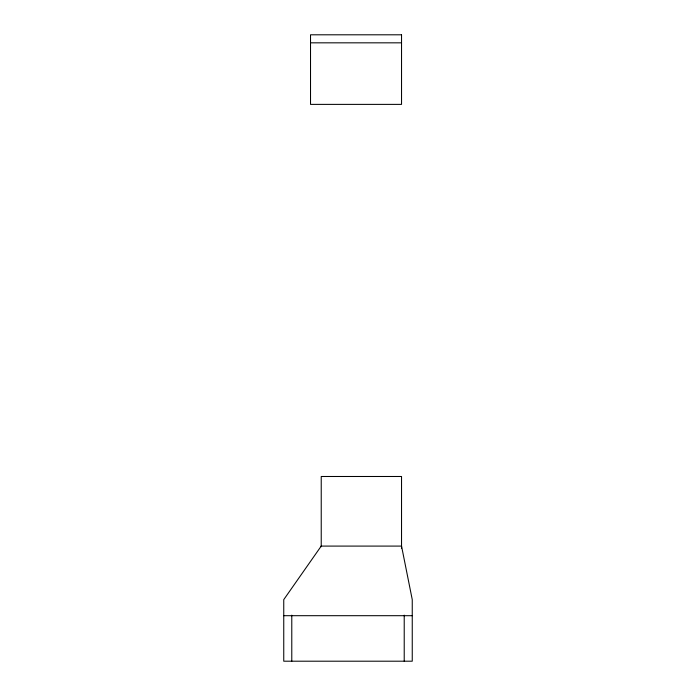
<?xml version="1.0" encoding="UTF-8"?>
<svg xmlns="http://www.w3.org/2000/svg" width="696" height="696" viewBox="0 0 696 696"><rect width="100%" height="100%" fill="white"/><g stroke="black" fill="none" stroke-linecap="round" stroke-linejoin="round"><path stroke-width="1.04" d="M310.52 42.83L401.54 42.83M283.75 615.69L412.25 615.69M404.219 615.16L404.219 661.2M401.54 548.526L401.54 476.49L321.23 476.49L321.23 546.699M291.781 615.16L291.781 661.2M321.23 546.09L283.75 599.63L283.75 661.2L412.25 661.2L412.25 599.63L401.54 546.09L321.23 546.09M401.54 34.8L310.52 34.8L310.52 104.383L401.54 104.383L401.54 34.8"/></g></svg>
